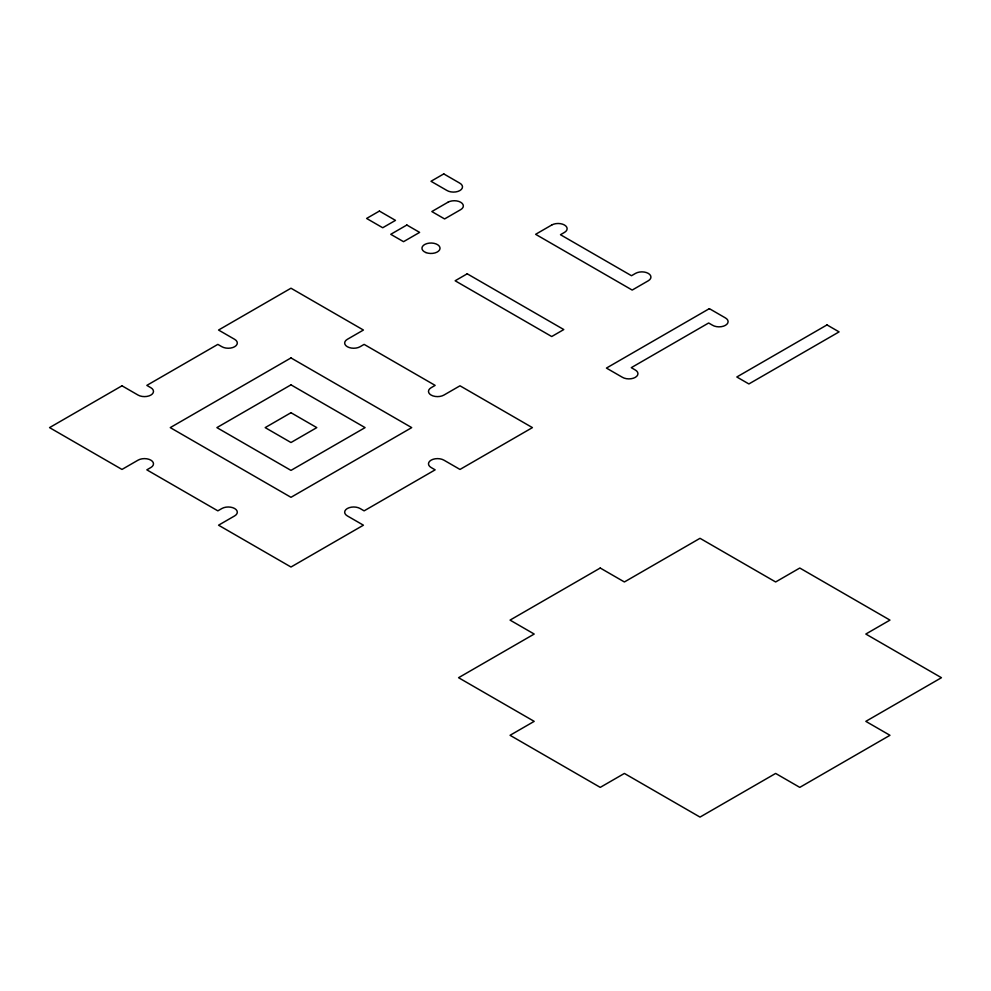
<?xml version="1.0" encoding="UTF-8"?>
<svg xmlns="http://www.w3.org/2000/svg" width="991" height="991" viewBox="0 0 991 991"><rect width="100%" height="100%" fill="white"/><g stroke="black" fill="none" stroke-linecap="round" stroke-linejoin="round"><path stroke-width="1.49" d="M379.392 211.071L366.608 218.454L382.712 227.744L395.483 220.374L379.392 211.071M443.77 173.908L430.998 181.279L446.817 190.408A9.043 5.215 0 0 0 459.861 190.569A9.043 5.215 0 0 0 459.576 183.038L443.77 173.908M121.98 385.796L49.55 427.616L121.98 469.437L138.083 460.146A9.03 5.215 0 0 1 150.855 460.146A9.03 5.215 0 0 1 150.855 467.517L146.829 469.845L217.847 510.848L221.873 508.519A9.03 5.215 0 0 1 234.656 508.519A9.03 5.215 0 0 1 234.656 515.902L218.553 525.193L290.982 567.013L363.424 525.193L347.321 515.902A9.03 5.215 0 0 1 347.321 508.519A9.03 5.215 0 0 1 360.105 508.519L364.118 510.848L435.148 469.845L431.122 467.517A9.03 5.215 0 0 1 431.122 460.146A9.03 5.215 0 0 1 443.894 460.146L459.997 469.437L532.427 427.616L459.997 385.796L443.894 395.087A9.03 5.215 0 0 1 431.122 395.087A9.03 5.215 0 0 1 431.122 387.716L435.148 385.388L364.118 344.385L360.105 346.714A9.03 5.215 0 0 1 347.321 346.714A9.03 5.215 0 0 1 347.321 339.331L363.424 330.04L290.982 288.22L218.553 330.04L234.656 339.331A9.03 5.215 0 0 1 234.656 346.714A9.03 5.215 0 0 1 221.873 346.714L217.847 344.385L146.829 385.388L150.855 387.716A9.03 5.215 0 0 1 150.855 395.087A9.03 5.215 0 0 1 138.083 395.087L121.98 385.796M406.855 225.019L390.751 234.31L403.535 241.68L419.627 232.389L406.855 225.019M447.92 202.263L431.828 211.554L444.6 218.937L460.704 209.634A9.03 5.215 0 0 0 460.704 202.263A9.03 5.215 0 0 0 447.92 202.263M290.982 357.924L170.266 427.616L290.982 497.309L411.711 427.616L290.982 357.924M467.207 273.801L455.142 280.775L551.714 336.531L563.792 329.557L467.207 273.801M551.714 225.019L535.623 234.31L632.196 290.066L648.287 280.775A9.03 5.215 0 0 0 648.287 273.392A9.03 5.215 0 0 0 635.516 273.392L631.49 275.721L560.472 234.718L564.498 232.389A9.03 5.215 0 0 0 564.498 225.019A9.03 5.215 0 0 0 551.714 225.019M290.982 384.842L216.893 427.616L290.982 470.391L365.084 427.616L290.982 384.842M290.982 412.714L265.179 427.616L290.982 442.519L316.798 427.616L290.982 412.714M709.358 308.647L606.43 368.082L622.237 377.199A9.043 5.215 0 0 0 635.293 377.373A9.043 5.215 0 0 0 635.008 369.829L631.279 367.673L708.652 322.992L712.393 325.159A9.043 5.215 0 0 0 725.449 325.321A9.043 5.215 0 0 0 725.164 317.777L709.358 308.647M827.002 324.912L736.821 376.989L748.886 383.951L839.08 331.886L827.002 324.912M600.249 568.029L510.055 620.106L534.199 634.042L458.573 677.708L534.199 721.361L510.055 735.297L600.249 787.374L624.392 773.438L700.018 817.092L775.643 773.438L799.787 787.374L889.968 735.297L865.824 721.361L941.45 677.708L865.824 634.042L889.968 620.106L799.787 568.029L775.643 581.965L700.018 538.311L624.392 581.965L600.249 568.029M425.932 252.569A9.03 5.215 0 0 0 440.004 248.617A9.03 5.215 0 0 0 427.047 243.551A9.03 5.215 0 0 0 425.932 252.569"/></g></svg>
